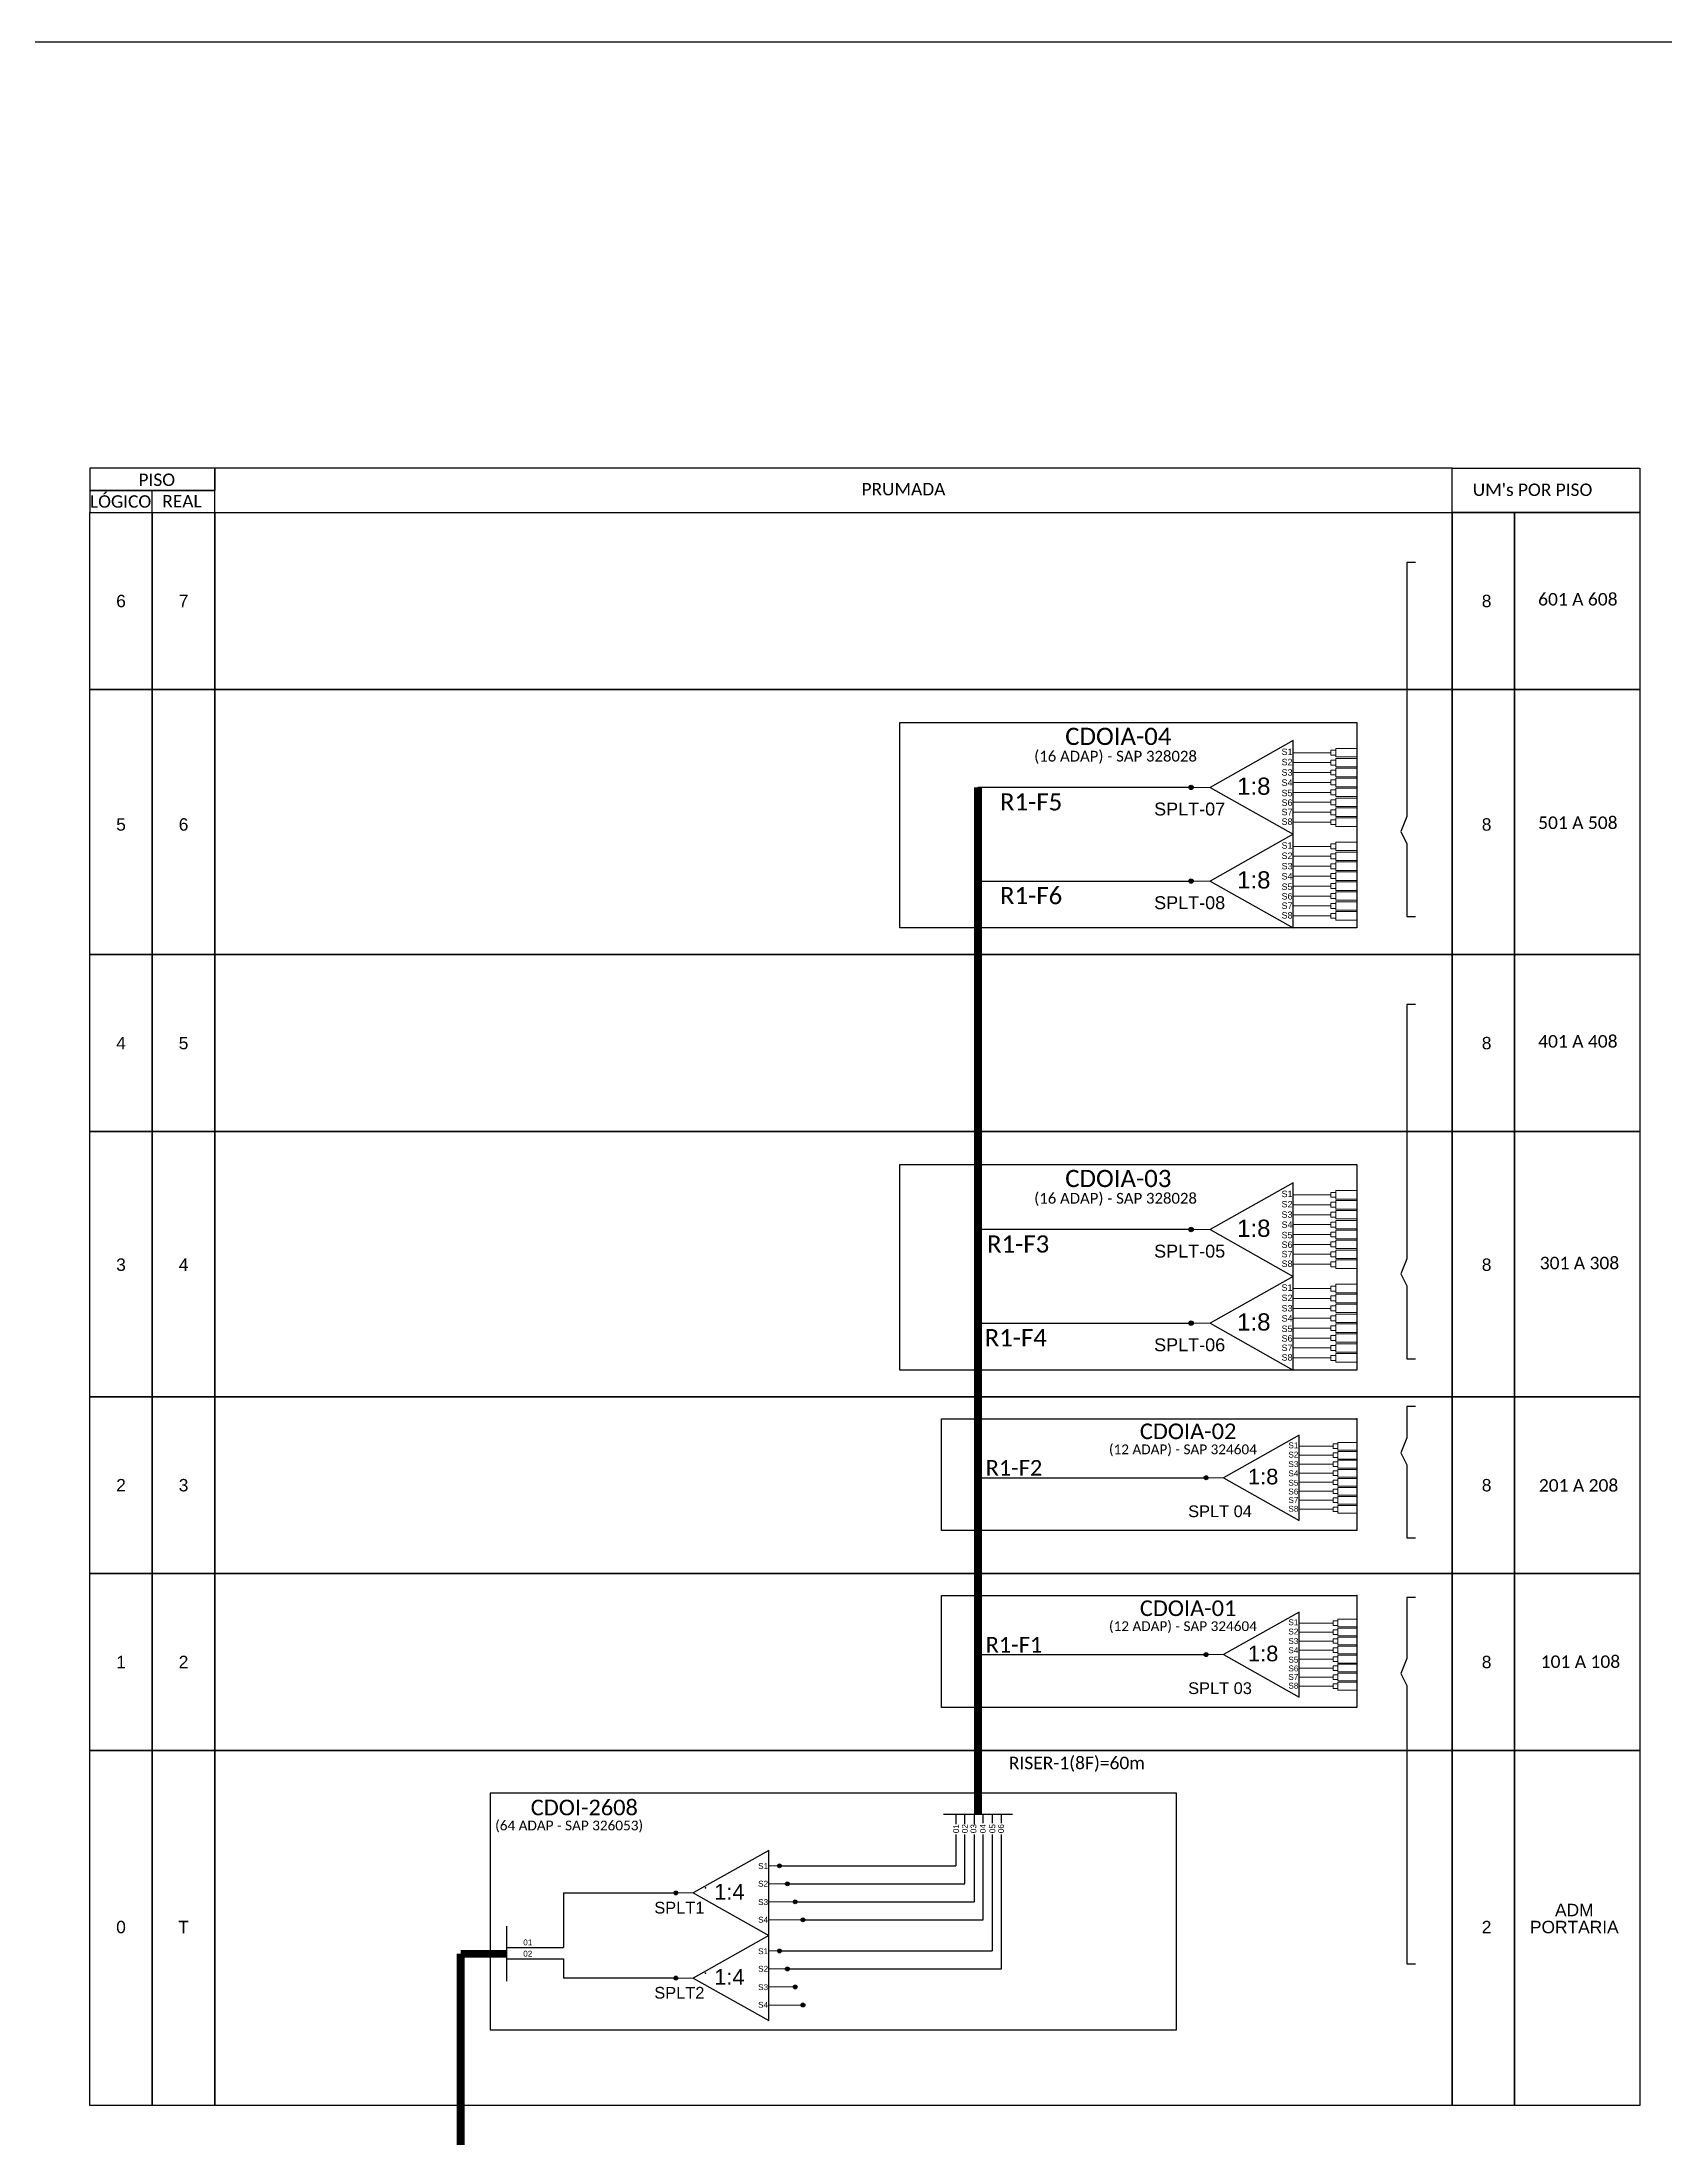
# Model space of a CAD drawing. Header units: metres. Extents: x 580 to 1192, y -228 to 190.
# Drawn here: x 867.3 to 1074.9, y -78.3 to 190 of the extents above; entities that cross this region are included whole.
import ezdxf
from ezdxf.enums import TextEntityAlignment as Align

# ---------------------------------------------------------------- set-up
doc = ezdxf.new("R2010")
doc.units = ezdxf.units.M
doc.header["$MEASUREMENT"] = 0
doc.styles.add('ARIAL', font='arial.ttf')
doc.styles.add('WMF-Calibri0', font='calibri.ttf')

# ---------------------------------------------------------------- blocks, each defined once
blk = doc.blocks.new('SPLITTER_')
blk.add_point((0, 0))
at = {"style": 'ARIAL', "flags": 4}
blk.add_attdef('SPLT', (0, -3.26), '', height=1.5, dxfattribs=at)
blk = doc.blocks.new('SPLT_1-8_SC-APC')
at = {"color": 1}
blk.add_lwpolyline([(-7.37, -2.1), (-17.04, -7.55), (-7.37, -13), (-7.37, -2.1)], dxfattribs=at)
at = {"color": 3, "lineweight": 0}
for points in [[(-2.99, -3.51), (-7.37, -3.51)], [(-7.37, -4.66), (-2.99, -4.66)], [(-2.41, -3.02), (-2.41, -4)], [(-2.41, -3.02), (0, -3.02)], [(-2.41, -4), (0, -4)], [(-2.41, -4.17), (-2.41, -5.16)], [(-2.41, -4.17), (0, -4.17)], [(-7.37, -5.82), (-2.99, -5.82)], [(-7.37, -6.97), (-2.99, -6.97)], [(-2.41, -5.16), (0, -5.16)], [(-2.41, -5.32), (-2.41, -6.31)], [(-2.41, -5.32), (0, -5.32)], [(-2.41, -6.31), (0, -6.31)], [(-2.41, -6.48), (-2.41, -7.46)], [(-2.41, -6.48), (0, -6.48)], [(-7.37, -8.12), (-2.99, -8.12)], [(-7.37, -9.28), (-2.99, -9.28)], [(-2.41, -7.46), (0, -7.46)], [(-2.41, -7.63), (-2.41, -8.62)], [(-2.41, -7.63), (0, -7.63)], [(-2.41, -8.62), (0, -8.62)], [(-2.41, -8.78), (-2.41, -9.77)], [(-2.41, -8.78), (0, -8.78)], [(-7.37, -10.43), (-2.99, -10.43)], [(-7.37, -11.58), (-2.99, -11.58)], [(-2.41, -9.77), (0, -9.77)], [(-2.41, -9.94), (-2.41, -10.92)], [(-2.41, -9.94), (0, -9.94)], [(-2.41, -10.92), (0, -10.92)], [(-2.41, -11.09), (-2.41, -12.08)], [(-2.41, -11.09), (0, -11.09)], [(-2.41, -12.08), (0, -12.08)]]:
    blk.add_lwpolyline(points, dxfattribs=at)
for points in [[(-2.99, -3.22), (-2.41, -3.22), (-2.41, -3.8), (-2.99, -3.8)], [(-2.99, -4.38), (-2.41, -4.38), (-2.41, -4.95), (-2.99, -4.95)], [(-2.99, -5.53), (-2.41, -5.53), (-2.41, -6.1), (-2.99, -6.1)], [(-2.99, -6.68), (-2.41, -6.68), (-2.41, -7.26), (-2.99, -7.26)], [(-2.99, -7.84), (-2.41, -7.84), (-2.41, -8.41), (-2.99, -8.41)], [(-2.99, -8.99), (-2.41, -8.99), (-2.41, -9.56), (-2.99, -9.56)], [(-2.99, -10.14), (-2.41, -10.14), (-2.41, -10.72), (-2.99, -10.72)], [(-2.99, -11.3), (-2.41, -11.3), (-2.41, -11.87), (-2.99, -11.87)]]:
    blk.add_lwpolyline(points, close=True, dxfattribs=at)
at = {"color": 1, "lineweight": 0}
blk.add_lwpolyline([(-17.04, -7.55), (-19.26, -7.55)], dxfattribs=at)
at = {"color": 1, "style": 'ARIAL'}
for s, height, p in [('S1', 0.75, (-8.74, -3.78)), ('S2', 0.75, (-8.74, -4.97)), ('1:8', 2, (-13.91, -8.4)), ('S3', 0.75, (-8.74, -6.18)), ('S4', 0.75, (-8.74, -7.36)), ('S5', 0.75, (-8.74, -8.57)), ('S6', 0.75, (-8.74, -9.69)), ('S7', 0.75, (-8.74, -10.78)), ('S8', 0.75, (-8.74, -11.9))]:
    blk.add_text(s, height=height, dxfattribs=at).set_placement(p)
blk = doc.blocks.new('A$C415C251F')
at = {"color": 3}
blk.add_point((0, 0), dxfattribs=at)

msp = doc.modelspace()

# ---------------------------------------------------------------- hatches: boundary and pattern name
h = msp.add_hatch(color=3)
h.dxf.hatch_style = 1
edge = h.paths.add_edge_path()
edge.add_arc((1014.28, 94.59), 0.282, 0, 360)
h = msp.add_hatch(color=3)
h.dxf.hatch_style = 1
edge = h.paths.add_edge_path()
edge.add_arc((1014.28, 82.6), 0.282, 0, 360)
h = msp.add_hatch(color=3)
h.dxf.hatch_style = 1
edge = h.paths.add_edge_path()
edge.add_arc((1014.28, 38.01), 0.282, 0, 360)
h = msp.add_hatch(color=3)
h.dxf.hatch_style = 1
edge = h.paths.add_edge_path()
edge.add_arc((1014.28, 26.02), 0.282, 0, 360)
h = msp.add_hatch(color=3)
h.dxf.hatch_style = 1
edge = h.paths.add_edge_path()
edge.add_arc((1016.21, 6.24), 0.256, 0, 360)
h = msp.add_hatch(color=3)
h.dxf.hatch_style = 1
edge = h.paths.add_edge_path()
edge.add_arc((1016.21, -16.39), 0.256, 0, 360)
h = msp.add_hatch(color=3)
h.dxf.hatch_style = 1
edge = h.paths.add_edge_path()
edge.add_arc((961.63, -43.43), 0.242, 0, 360)
h = msp.add_hatch(color=3)
h.dxf.hatch_style = 1
edge = h.paths.add_edge_path()
edge.add_arc((962.63, -45.73), 0.242, 0, 360)
h = msp.add_hatch(color=3)
h.dxf.hatch_style = 1
edge = h.paths.add_edge_path()
edge.add_arc((948.36, -46.9), 0.242, 0, 360)
h = msp.add_hatch(color=3)
h.dxf.hatch_style = 1
edge = h.paths.add_edge_path()
edge.add_arc((963.63, -48.04), 0.242, 0, 360)
h = msp.add_hatch(color=3)
h.dxf.hatch_style = 1
edge = h.paths.add_edge_path()
edge.add_arc((964.63, -50.34), 0.242, 0, 360)
h = msp.add_hatch(color=3)
h.dxf.hatch_style = 1
edge = h.paths.add_edge_path()
edge.add_arc((961.63, -54.32), 0.242, 0, 360)
h = msp.add_hatch(color=3)
h.dxf.hatch_style = 1
edge = h.paths.add_edge_path()
edge.add_arc((948.36, -57.79), 0.242, 0, 360)
h = msp.add_hatch(color=3)
h.dxf.hatch_style = 1
edge = h.paths.add_edge_path()
edge.add_arc((962.63, -56.63), 0.242, 0, 360)
h = msp.add_hatch(color=3)
h.dxf.hatch_style = 1
edge = h.paths.add_edge_path()
edge.add_arc((963.63, -58.93), 0.242, 0, 360)
h = msp.add_hatch(color=3)
h.dxf.hatch_style = 1
edge = h.paths.add_edge_path()
edge.add_arc((964.63, -61.24), 0.242, 0, 360)

# ---------------------------------------------------------------- linework, layer by layer
at = {"color": 5}
for p, q in [((987.52, 6.24), (1016.21, 6.24)), ((987.52, -16.39), (1016.21, -16.39))]:
    msp.add_line(p, q, dxfattribs=at)
for points in [[(580, 190), (1114.6, 190), (1114.6, -228), (580, -228)], [(1047.68, 135.45), (1071.68, 135.45), (1071.68, 129.77), (1047.68, 129.77)], [(873.38, 129.77), (881.38, 129.77), (881.38, 107.14), (873.38, 107.14)], [(881.38, 129.77), (889.38, 129.77), (889.38, 107.14), (881.38, 107.14)], [(889.38, 129.77), (1047.68, 129.77), (1047.68, 107.14), (889.38, 107.14)], [(1047.68, 129.77), (1055.68, 129.77), (1055.68, 107.14), (1047.68, 107.14)], [(1055.68, 129.77), (1071.68, 129.77), (1071.68, 107.14), (1055.68, 107.14)], [(873.38, 107.14), (881.38, 107.14), (881.38, 73.19), (873.38, 73.19)], [(881.38, 107.14), (889.38, 107.14), (889.38, 73.19), (881.38, 73.19)], [(889.38, 107.14), (1047.68, 107.14), (1047.68, 73.19), (889.38, 73.19)], [(1047.68, 107.14), (1055.68, 107.14), (1055.68, 73.19), (1047.68, 73.19)], [(1055.68, 107.14), (1071.68, 107.14), (1071.68, 73.19), (1055.68, 73.19)], [(873.38, 73.19), (881.38, 73.19), (881.38, 50.56), (873.38, 50.56)], [(881.38, 73.19), (889.38, 73.19), (889.38, 50.56), (881.38, 50.56)], [(889.38, 73.19), (1047.68, 73.19), (1047.68, 50.56), (889.38, 50.56)], [(1047.68, 73.19), (1055.68, 73.19), (1055.68, 50.56), (1047.68, 50.56)], [(1055.68, 73.19), (1071.68, 73.19), (1071.68, 50.56), (1055.68, 50.56)], [(873.38, 50.56), (881.38, 50.56), (881.38, 16.61), (873.38, 16.61)], [(881.38, 50.56), (889.38, 50.56), (889.38, 16.61), (881.38, 16.61)], [(889.38, 50.56), (1047.68, 50.56), (1047.68, 16.61), (889.38, 16.61)], [(1047.68, 50.56), (1055.68, 50.56), (1055.68, 16.61), (1047.68, 16.61)], [(1055.68, 50.56), (1071.68, 50.56), (1071.68, 16.61), (1055.68, 16.61)], [(873.38, 16.61), (881.38, 16.61), (881.38, -6.02), (873.38, -6.02)], [(881.38, 16.61), (889.38, 16.61), (889.38, -6.02), (881.38, -6.02)], [(889.38, 16.61), (1047.68, 16.61), (1047.68, -6.02), (889.38, -6.02)], [(1047.68, 16.61), (1055.68, 16.61), (1055.68, -6.02), (1047.68, -6.02)], [(1055.68, 16.61), (1071.68, 16.61), (1071.68, -6.02), (1055.68, -6.02)], [(873.38, -6.02), (881.38, -6.02), (881.38, -28.66), (873.38, -28.66)], [(881.38, -6.02), (889.38, -6.02), (889.38, -28.66), (881.38, -28.66)], [(889.38, -6.02), (1047.68, -6.02), (1047.68, -28.66), (889.38, -28.66)], [(1047.68, -6.02), (1055.68, -6.02), (1055.68, -28.66), (1047.68, -28.66)], [(1055.68, -6.02), (1071.68, -6.02), (1071.68, -28.66), (1055.68, -28.66)], [(873.38, -28.66), (881.38, -28.66), (881.38, -74.09), (873.38, -74.09)], [(881.38, -28.66), (889.38, -28.66), (889.38, -74.09), (881.38, -74.09)], [(889.38, -28.66), (1047.68, -28.66), (1047.68, -74.09), (889.38, -74.09)], [(1047.68, -28.66), (1055.68, -28.66), (1055.68, -74.09), (1047.68, -74.09)], [(1055.68, -28.66), (1071.68, -28.66), (1071.68, -74.09), (1055.68, -74.09)]]:
    msp.add_lwpolyline(points, close=True)
at = {"color": 0}
for points in [[(873.38, 132.61), (889.38, 132.61), (889.38, 135.45), (873.38, 135.45)], [(873.38, 129.77), (889.38, 129.77), (889.38, 132.61), (873.38, 132.61)]]:
    msp.add_lwpolyline(points, close=True, dxfattribs=at)
for points in [[(889.38, 129.77), (1047.68, 129.77), (1047.68, 135.45), (889.38, 135.45), (889.38, 135.45), (889.38, 132.61)], [(1047.67, 129.77), (1047.67, 135.45)], [(881.38, 129.77), (881.38, 132.61)]]:
    msp.add_lwpolyline(points)
at = {"color": 3}
for points in [[(1042.98, 123.38), (1041.9, 123.38), (1041.9, 90.85)], [(1041.9, 90.85), (1041.12, 88.93), (1041.9, 87.39)], [(1041.9, 87.39), (1041.9, 78.06), (1042.98, 78.06)], [(1042.98, 66.8), (1041.9, 66.8), (1041.9, 34.27)], [(1041.9, 34.27), (1041.12, 32.35), (1041.9, 30.81)], [(1041.9, 30.81), (1041.9, 21.48), (1042.98, 21.48)], [(1042.98, 15.37), (1041.9, 15.37), (1041.9, 11.34)], [(1041.9, 11.34), (1041.12, 9.42), (1041.9, 7.89)], [(1041.9, 7.89), (1041.9, -1.45), (1042.98, -1.45)], [(1042.98, -9.07), (1041.9, -9.07), (1041.9, -16.91)], [(1041.9, -16.91), (1041.12, -18.82), (1041.9, -20.36)], [(1041.9, -20.36), (1041.9, -55.96), (1042.98, -55.96)], [(933.97, -46.9), (948.36, -46.9), (948.36, -46.9)], [(933.97, -46.9), (933.97, -53.88)], [(926.71, -53.88), (933.97, -53.88)]]:
    msp.add_lwpolyline(points, dxfattribs=at)
at = {"color": 1}
for points in [[(977.03, 102.89), (1035.47, 102.89), (1035.47, 76.61), (977.03, 76.61)], [(977.03, 46.31), (1035.47, 46.31), (1035.47, 20.03), (977.03, 20.03)], [(982.34, 13.79), (1035.47, 13.79), (1035.47, -0.53), (982.34, -0.53)], [(982.34, -8.85), (1035.47, -8.85), (1035.47, -23.17), (982.34, -23.17)]]:
    msp.add_lwpolyline(points, close=True, dxfattribs=at)
at = {"color": 5, "const_width": 1}
msp.add_lwpolyline([(987.02, 94.59), (987.02, -36.83)], dxfattribs=at)
at = {"color": 5}
for points in [[(1014.28, 94.59), (987.02, 94.59)], [(987.54, 82.6), (1014, 82.6)], [(1014.28, 38.01), (987.5, 38.01)], [(987.5, 26.02), (1014, 26.02)], [(982.62, -36.83), (991.43, -36.83)], [(984.17, -36.83), (984.17, -38.09)], [(985.32, -38.09), (985.32, -36.83)], [(986.54, -36.83), (986.54, -38.09)], [(987.69, -37.95), (987.69, -36.83)], [(988.85, -36.83), (988.85, -37.95)], [(990.01, -37.95), (990.01, -36.83)], [(984.17, -39.4), (984.17, -43.43)], [(985.32, -45.73), (985.32, -39.4)], [(986.54, -39.4), (986.54, -48.04)], [(987.69, -50.34), (987.69, -39.4)], [(988.85, -39.4), (988.85, -54.32)], [(990.01, -56.63), (990.01, -39.4)], [(961.63, -43.43), (984.17, -43.43)], [(962.63, -45.73), (985.32, -45.73)], [(963.63, -48.04), (986.54, -48.04)], [(964.63, -50.34), (987.69, -50.34)], [(961.63, -54.32), (988.85, -54.32)], [(962.63, -56.63), (990.01, -56.63)]]:
    msp.add_lwpolyline(points, dxfattribs=at)
msp.add_lwpolyline([(1012.41, -34.14), (924.59, -34.14), (924.59, -64.4), (1012.41, -64.4)], close=True, dxfattribs=at)
at = {"color": 1}
for points in [[(960.26, -41.45), (950.59, -46.9), (960.26, -52.35), (960.26, -41.45)], [(926.71, -51.15), (926.71, -58.18)], [(960.26, -52.35), (950.59, -57.79), (960.26, -63.24), (960.26, -52.35)]]:
    msp.add_lwpolyline(points, dxfattribs=at)
at = {"color": 7, "lineweight": 0}
for points in [[(961.63, -43.43), (960.26, -43.43)], [(960.26, -45.73), (962.63, -45.73)], [(960.26, -48.04), (963.63, -48.04)], [(960.26, -50.34), (964.63, -50.34)], [(961.63, -54.32), (960.26, -54.32)], [(960.26, -56.63), (962.63, -56.63)], [(960.26, -58.93), (963.63, -58.93)], [(960.26, -61.24), (964.63, -61.24)]]:
    msp.add_lwpolyline(points, dxfattribs=at)
at = {"color": 1, "lineweight": 0}
for points in [[(950.59, -46.9), (948.36, -46.9)], [(950.59, -57.79), (948.36, -57.79)]]:
    msp.add_lwpolyline(points, dxfattribs=at)
at = {"color": 1, "const_width": 1}
for points in [[(920.84, -54.68), (926.71, -54.68)], [(920.84, -54.68), (920.84, -89.53), (987.97, -89.53)]]:
    msp.add_lwpolyline(points, dxfattribs=at)
at = {"color": 2}
for points in [[(926.71, -55.34), (933.97, -55.32)], [(933.97, -55.32), (933.97, -57.79)], [(948.36, -57.79), (933.97, -57.79)]]:
    msp.add_lwpolyline(points, dxfattribs=at)
at = {"color": 3}
for centre, radius in [((1014.28, 94.59), 0.282), ((1014.28, 82.6), 0.282), ((1014.28, 38.01), 0.282), ((1014.28, 26.02), 0.282), ((1016.21, 6.24), 0.256), ((1016.21, -16.39), 0.256), ((961.63, -43.43), 0.242), ((962.63, -45.73), 0.242), ((948.36, -46.9), 0.242), ((963.63, -48.04), 0.242), ((964.63, -50.34), 0.242), ((961.63, -54.32), 0.242), ((948.36, -57.79), 0.242), ((962.63, -56.63), 0.242), ((963.63, -58.93), 0.242), ((964.63, -61.24), 0.242)]:
    msp.add_circle(centre, radius, dxfattribs=at)

# ---------------------------------------------------------------- block references
at = {"color": 3, "xscale": 1.1, "yscale": 1.1, "zscale": 1.1}
for p in [(1035.47, 102.89), (1035.47, 90.9), (1035.47, 46.31), (1035.47, 34.32)]:
    msp.add_blockref('SPLT_1-8_SC-APC', p, dxfattribs=at)
at = {"color": 3}
for name, p in [('A$C415C251F', (1035.47, 13.79)), ('SPLT_1-8_SC-APC', (1035.47, 13.79)), ('A$C415C251F', (1035.47, -8.85)), ('SPLT_1-8_SC-APC', (1035.47, -8.85))]:
    msp.add_blockref(name, p, dxfattribs=at)
ref = msp.add_blockref('SPLITTER_', (952.14, -46.26), dxfattribs=dict(xscale=-1))
ref.add_attrib('SPLT', 'SPLT1', (945.61, -49.53), dxfattribs={"height": 1.5, "style": 'ARIAL'})
ref = msp.add_blockref('SPLITTER_', (952.14, -57.16), dxfattribs=dict(xscale=-1))
ref.add_attrib('SPLT', 'SPLT2', (945.61, -60.42), dxfattribs={"height": 1.5, "style": 'ARIAL'})

# ---------------------------------------------------------------- texts
at = {"color": 0, "style": 'WMF-Calibri0'}
for s, height, p in [('     PISO', 1.59, (876.81, 133.17)), ('  LÓGICO', 1.59, (872.29, 130.39)), ('    REAL', 1.59, (880.42, 130.42)), ('PRUMADA', 1.59, (972.12, 131.97)), ("UM's POR PISO", 1.5898, (1050.32, 131.89))]:
    msp.add_text(s, height=height, dxfattribs=at).set_placement(p)
for s, height, style, p in [('601 A 608', 1.602, 'WMF-Calibri0', (1058.68, 117.87)), ('SPLT-07', 1.65, 'ARIAL', (1009.55, 91)), ('501 A 508', 1.602, 'WMF-Calibri0', (1058.68, 89.27)), ('SPLT-08', 1.65, 'ARIAL', (1009.55, 79.01)), ('401 A 408', 1.602, 'WMF-Calibri0', (1058.68, 61.29)), ('SPLT-05', 1.65, 'ARIAL', (1009.55, 34.42)), ('301 A 308', 1.602, 'WMF-Calibri0', (1058.89, 32.92)), ('SPLT-06', 1.65, 'ARIAL', (1009.55, 22.43)), ('201 A 208', 1.602, 'WMF-Calibri0', (1058.77, 4.46)), ('SPLT 04', 1.5, 'ARIAL', (1013.91, 1.2)), ('101 A 108', 1.602, 'WMF-Calibri0', (1059.01, -18.1)), ('SPLT 03', 1.5, 'ARIAL', (1013.91, -21.44))]:
    msp.add_text(s, height=height, dxfattribs=dict(style=style)).set_placement(p)
at = {"color": 1}
for s, height, style, p in [('CDOIA-04', 2.2, 'WMF-Calibri0', (998.18, 100.02)), ('CDOIA-03', 2.2, 'WMF-Calibri0', (998.18, 43.44)), ('CDOIA-02', 2, 'WMF-Calibri0', (1007.73, 11.18)), ('CDOIA-01', 2, 'WMF-Calibri0', (1007.73, -11.46)), ('S1', 0.75, 'ARIAL', (958.89, -43.83)), ('S2', 0.75, 'ARIAL', (958.89, -46.09)), ('1:4', 2, 'ARIAL', (953.27, -47.75)), ('S3', 0.75, 'ARIAL', (958.89, -48.44)), ('S4', 0.75, 'ARIAL', (958.89, -50.7)), ('S1', 0.75, 'ARIAL', (958.89, -54.73)), ('S2', 0.75, 'ARIAL', (958.89, -56.98)), ('1:4', 2, 'ARIAL', (953.27, -58.65)), ('S3', 0.75, 'ARIAL', (958.89, -59.33)), ('S4', 0.75, 'ARIAL', (958.89, -61.59))]:
    msp.add_text(s, height=height, dxfattribs=dict(at, style=style)).set_placement(p)
at = {"color": 1, "style": 'WMF-Calibri0'}
for s, height, p in [('(16 ADAP) - SAP 328028', 1.375, (1004.62, 97.9)), ('(16 ADAP) - SAP 328028', 1.375, (1004.62, 41.32)), ('(12 ADAP) - SAP 324604', 1.25, (1013.24, 9.25)), ('(12 ADAP) - SAP 324604', 1.25, (1013.24, -13.38))]:
    msp.add_text(s, height=height, dxfattribs=at).set_placement(p, align=Align.CENTER)
at = {"color": 5, "style": 'WMF-Calibri0'}
for s, height, p in [('R1-F5', 2.2, (989.83, 91.64)), ('R1-F6', 2.2, (989.83, 79.65)), ('R1-F3', 2.2, (988.17, 35.06)), ('R1-F4', 2.2, (987.87, 23.07)), ('R1-F2', 2, (988, 6.51)), ('R1-F1', 2, (988, -16.13)), ('RISER-1(8F)=60m', 1.6, (990.96, -31.06)), ('CDOI-2608', 2, (929.8, -36.96))]:
    msp.add_text(s, height=height, dxfattribs=at).set_placement(p)
msp.add_text('(64 ADAP - SAP 326053)', height=1.25, dxfattribs=at).set_placement((934.71, -38.89), align=Align.CENTER)
at = {"style": 'ARIAL'}
for s, p in [('01', (984.22, -38.67)), ('02', (985.34, -38.67)), ('03', (986.44, -38.67)), ('04', (987.64, -38.67)), ('05', (988.86, -38.67)), ('06', (989.97, -38.67))]:
    msp.add_text(s, height=0.75, rotation=90, dxfattribs=at).set_placement(p, align=Align.MIDDLE_CENTER)
for s, p in [('01', (929.42, -53.23)), ('02', (929.42, -54.67))]:
    msp.add_text(s, height=0.75, dxfattribs=at).set_placement(p, align=Align.MIDDLE_CENTER)
at = {"style": 'ARIAL', "flags": 12}
for tag, p in [('6', (877.38, 118.45)), ('7', (885.38, 118.45)), ('8', (1052.09, 118.45)), ('5', (877.38, 89.85)), ('6', (885.38, 89.85)), ('8', (1052.09, 89.85)), ('4', (877.38, 61.87)), ('5', (885.38, 61.87)), ('8', (1052.09, 61.87)), ('3', (877.38, 33.51)), ('4', (885.38, 33.51)), ('8', (1052.09, 33.51)), ('2', (877.38, 5.29)), ('3', (885.38, 5.29)), ('8', (1052.09, 5.29)), ('1', (877.38, -17.34)), ('2', (885.38, -17.34)), ('8', (1052.09, -17.34)), ('ADM', (1063.31, -49.08)), ('0', (877.38, -51.26)), ('T', (885.38, -51.26)), ('2', (1052.09, -51.26)), ('PORTARIA', (1063.31, -51.26))]:
    msp.add_attdef(tag, text='XX', height=1.59, dxfattribs=at).set_placement(p, align=Align.MIDDLE_CENTER)

doc.saveas('drawing.dxf')
